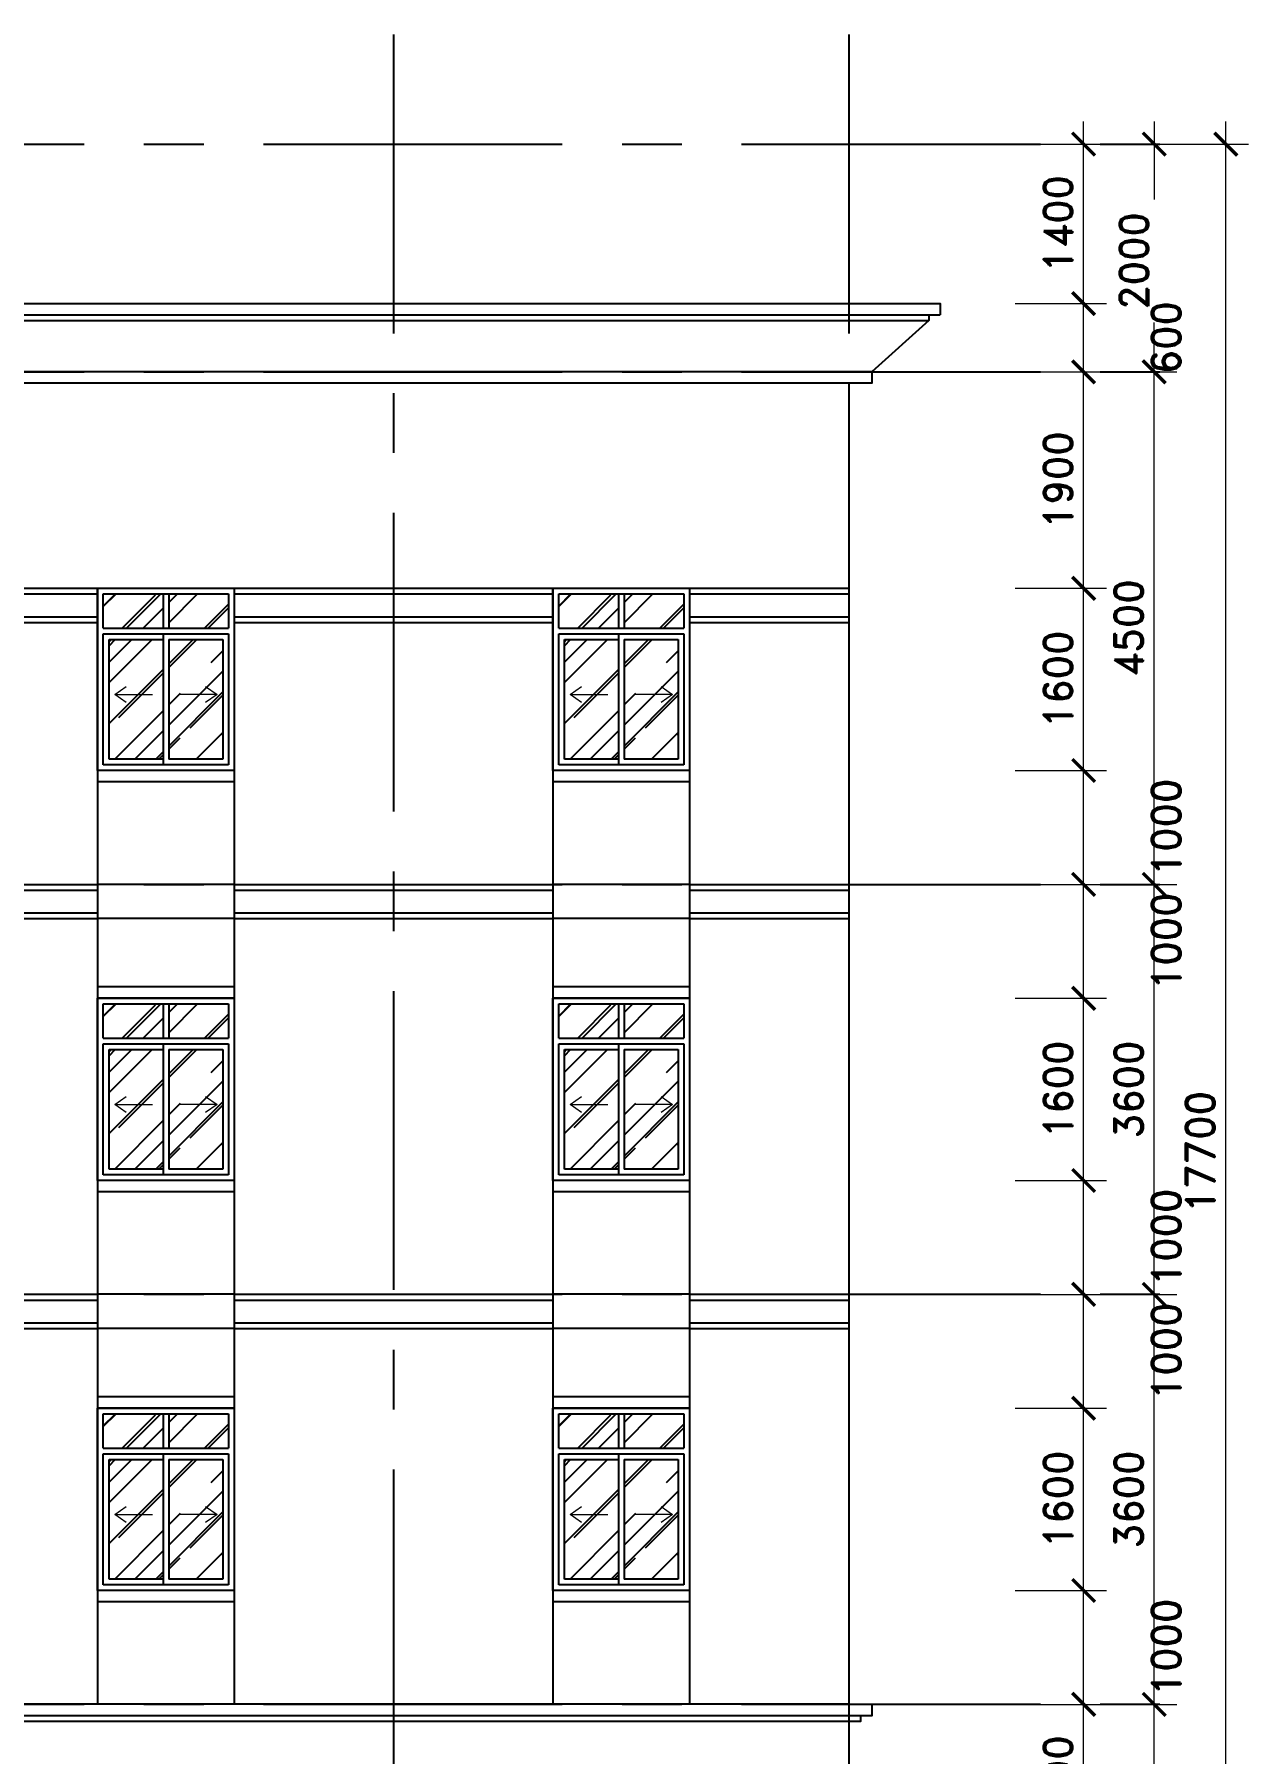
# Model space of a CAD drawing. Header units: inches. Extents: x 452443 to 881249, y 975131 to 1198310.
# Drawn here: x 581779 to 592445, y 1040078 to 1055174 of the extents above; entities that cross this region are included whole.
import ezdxf

# ---------------------------------------------------------------- set-up
doc = ezdxf.new("R2010")
doc.units = ezdxf.units.IN
doc.header["$LTSCALE"] = 3.5
doc.header["$MEASUREMENT"] = 0
doc.linetypes.add('CENTER', pattern=[2, 1.25, -0.25, 0.25, -0.25])
for name, color, linetype in [('DOOR-84', 84, 'Continuous'), ('hatch vl', 4, 'Continuous'), ('Netthay_126', 126, 'Continuous'), ('thuocdo', 3, 'Continuous'), ('Truc', 252, 'Continuous')]:
    doc.layers.add(name, color=color, linetype=linetype)
doc.styles.add('romand', font='romand.shx')
doc.dimstyles.new('TL100', dxfattribs={"dimscale": 100, "dimtxt": 2.5, "dimasz": 2, "dimexe": 2, "dimexo": 1, "dimgap": 1, "dimtad": 1, "dimdec": 0, "dimzin": 0, "dimdsep": 46, "dimtxsty": 'romand', "dimblk": 'ARCHTICK', "dimcen": 2, "dimdle": 2, "dimclrd": 256, "dimclre": 256, "dimclrt": 7, "dimadec": 0, "dimazin": 0, "dimtfac": 0.004, "dimtdec": 0, "dimtmove": 2, "dimatfit": 3, "dimfxl": 1, "dimtolj": 1, "dimtzin": 0, "dimlwd": 20, "dimlwe": 20, "dimarcsym": 1})

# ---------------------------------------------------------------- blocks, each defined once
blk = doc.blocks.new('_ArchTick')
at = {"color": 0, "linetype": 'ByBlock', "const_width": 0.15}
blk.add_lwpolyline([(-0.5, -0.5), (0.5, 0.5)], dxfattribs=at)
blk = doc.blocks.new('*D2252')
at = {"layer": 'DEFPOINTS', "color": 0}
for p in [(590296, 1040510), (590996, 1040510), (590296, 1039110)]:
    blk.add_point(p, dxfattribs=at)
at = {"layer": 'thuocdo', "linetype": 'Continuous', "lineweight": 20}
for p, q in [((590996, 1038910), (590996, 1040710)), ((590396, 1040510), (591196, 1040510)), ((590396, 1039110), (591196, 1039110))]:
    blk.add_line(p, q, dxfattribs=at)
at = {"layer": 'thuocdo', "lineweight": 20, "xscale": 200, "yscale": 200, "zscale": 200}
for p, rotation in [((590996, 1040510), 90), ((590996, 1039110), 270)]:
    blk.add_blockref('_ArchTick', p, dxfattribs=dict(at, rotation=rotation))
at = {"layer": 'thuocdo', "color": 7, "insert": (590771, 1039810), "char_height": 250, "attachment_point": 5, "rotation": 90, "style": 'romand'}
blk.add_mtext('\\A1;1400', dxfattribs=at)
blk = doc.blocks.new('*D2253')
at = {"layer": 'DEFPOINTS', "color": 0}
for p in [(590296, 1041510), (590996, 1041510), (590296, 1040510)]:
    blk.add_point(p, dxfattribs=at)
at = {"layer": 'thuocdo', "linetype": 'Continuous', "lineweight": 20}
for p, q in [((590996, 1040310), (590996, 1041710)), ((590396, 1041510), (591196, 1041510)), ((590396, 1040510), (591196, 1040510))]:
    blk.add_line(p, q, dxfattribs=at)
at = {"layer": 'thuocdo', "lineweight": 20, "xscale": 200, "yscale": 200, "zscale": 200}
for p, rotation in [((590996, 1041510), 90), ((590996, 1040510), 270)]:
    blk.add_blockref('_ArchTick', p, dxfattribs=dict(at, rotation=rotation))
at = {"layer": 'thuocdo', "color": 7, "insert": (591721, 1041010), "char_height": 250, "attachment_point": 5, "rotation": 90, "style": 'romand'}
blk.add_mtext('\\A1;1000', dxfattribs=at)
blk = doc.blocks.new('*D2254')
at = {"layer": 'DEFPOINTS', "color": 0}
for p in [(590296, 1043110), (590996, 1043110), (590296, 1041510)]:
    blk.add_point(p, dxfattribs=at)
at = {"layer": 'thuocdo', "linetype": 'Continuous', "lineweight": 20}
for p, q in [((590996, 1041310), (590996, 1043310)), ((590396, 1043110), (591196, 1043110)), ((590396, 1041510), (591196, 1041510))]:
    blk.add_line(p, q, dxfattribs=at)
at = {"layer": 'thuocdo', "lineweight": 20, "xscale": 200, "yscale": 200, "zscale": 200}
for p, rotation in [((590996, 1043110), 90), ((590996, 1041510), 270)]:
    blk.add_blockref('_ArchTick', p, dxfattribs=dict(at, rotation=rotation))
at = {"layer": 'thuocdo', "color": 7, "insert": (590771, 1042310), "char_height": 250, "attachment_point": 5, "rotation": 90, "style": 'romand'}
blk.add_mtext('\\A1;1600', dxfattribs=at)
blk = doc.blocks.new('*D2255')
at = {"layer": 'DEFPOINTS', "color": 0}
for p in [(590296, 1044110), (590996, 1044110), (590296, 1043110)]:
    blk.add_point(p, dxfattribs=at)
at = {"layer": 'thuocdo', "linetype": 'Continuous', "lineweight": 20}
for p, q in [((590996, 1042910), (590996, 1044310)), ((590396, 1044110), (591196, 1044110)), ((590396, 1043110), (591196, 1043110))]:
    blk.add_line(p, q, dxfattribs=at)
at = {"layer": 'thuocdo', "lineweight": 20, "xscale": 200, "yscale": 200, "zscale": 200}
for p, rotation in [((590996, 1044110), 90), ((590996, 1043110), 270)]:
    blk.add_blockref('_ArchTick', p, dxfattribs=dict(at, rotation=rotation))
at = {"layer": 'thuocdo', "color": 7, "insert": (591721, 1043610), "char_height": 250, "attachment_point": 5, "rotation": 90, "style": 'romand'}
blk.add_mtext('\\A1;1000', dxfattribs=at)
blk = doc.blocks.new('*D2256')
at = {"layer": 'DEFPOINTS', "color": 0}
for p in [(590296, 1045110), (590996, 1045110), (590296, 1044110)]:
    blk.add_point(p, dxfattribs=at)
at = {"layer": 'thuocdo', "linetype": 'Continuous', "lineweight": 20}
for p, q in [((590996, 1043910), (590996, 1045310)), ((590396, 1045110), (591196, 1045110)), ((590396, 1044110), (591196, 1044110))]:
    blk.add_line(p, q, dxfattribs=at)
at = {"layer": 'thuocdo', "lineweight": 20, "xscale": 200, "yscale": 200, "zscale": 200}
for p, rotation in [((590996, 1045110), 90), ((590996, 1044110), 270)]:
    blk.add_blockref('_ArchTick', p, dxfattribs=dict(at, rotation=rotation))
at = {"layer": 'thuocdo', "color": 7, "insert": (591721, 1044610), "char_height": 250, "attachment_point": 5, "rotation": 90, "style": 'romand'}
blk.add_mtext('\\A1;1000', dxfattribs=at)
blk = doc.blocks.new('*D2257')
at = {"layer": 'DEFPOINTS', "color": 0}
for p in [(590296, 1046710), (590996, 1046710), (590296, 1045110)]:
    blk.add_point(p, dxfattribs=at)
at = {"layer": 'thuocdo', "linetype": 'Continuous', "lineweight": 20}
for p, q in [((590996, 1044910), (590996, 1046910)), ((590396, 1046710), (591196, 1046710)), ((590396, 1045110), (591196, 1045110))]:
    blk.add_line(p, q, dxfattribs=at)
at = {"layer": 'thuocdo', "lineweight": 20, "xscale": 200, "yscale": 200, "zscale": 200}
for p, rotation in [((590996, 1046710), 90), ((590996, 1045110), 270)]:
    blk.add_blockref('_ArchTick', p, dxfattribs=dict(at, rotation=rotation))
at = {"layer": 'thuocdo', "color": 7, "insert": (590771, 1045910), "char_height": 250, "attachment_point": 5, "rotation": 90, "style": 'romand'}
blk.add_mtext('\\A1;1600', dxfattribs=at)
blk = doc.blocks.new('*D2258')
at = {"layer": 'DEFPOINTS', "color": 0}
for p in [(590296, 1047710), (590996, 1047710), (590296, 1046710)]:
    blk.add_point(p, dxfattribs=at)
at = {"layer": 'thuocdo', "linetype": 'Continuous', "lineweight": 20}
for p, q in [((590996, 1046510), (590996, 1047910)), ((590396, 1047710), (591196, 1047710)), ((590396, 1046710), (591196, 1046710))]:
    blk.add_line(p, q, dxfattribs=at)
at = {"layer": 'thuocdo', "lineweight": 20, "xscale": 200, "yscale": 200, "zscale": 200}
for p, rotation in [((590996, 1047710), 90), ((590996, 1046710), 270)]:
    blk.add_blockref('_ArchTick', p, dxfattribs=dict(at, rotation=rotation))
at = {"layer": 'thuocdo', "color": 7, "insert": (591721, 1047210), "char_height": 250, "attachment_point": 5, "rotation": 90, "style": 'romand'}
blk.add_mtext('\\A1;1000', dxfattribs=at)
blk = doc.blocks.new('*D2259')
at = {"layer": 'DEFPOINTS', "color": 0}
for p in [(590296, 1048710), (590996, 1048710), (590296, 1047710)]:
    blk.add_point(p, dxfattribs=at)
at = {"layer": 'thuocdo', "linetype": 'Continuous', "lineweight": 20}
for p, q in [((590996, 1047510), (590996, 1048910)), ((590396, 1048710), (591196, 1048710)), ((590396, 1047710), (591196, 1047710))]:
    blk.add_line(p, q, dxfattribs=at)
at = {"layer": 'thuocdo', "lineweight": 20, "xscale": 200, "yscale": 200, "zscale": 200}
for p, rotation in [((590996, 1048710), 90), ((590996, 1047710), 270)]:
    blk.add_blockref('_ArchTick', p, dxfattribs=dict(at, rotation=rotation))
at = {"layer": 'thuocdo', "color": 7, "insert": (591721, 1048210), "char_height": 250, "attachment_point": 5, "rotation": 90, "style": 'romand'}
blk.add_mtext('\\A1;1000', dxfattribs=at)
blk = doc.blocks.new('*D2260')
at = {"layer": 'DEFPOINTS', "color": 0}
for p in [(590296, 1050310), (590996, 1050310), (590296, 1048710)]:
    blk.add_point(p, dxfattribs=at)
at = {"layer": 'thuocdo', "linetype": 'Continuous', "lineweight": 20}
for p, q in [((590996, 1048510), (590996, 1050510)), ((590396, 1050310), (591196, 1050310)), ((590396, 1048710), (591196, 1048710))]:
    blk.add_line(p, q, dxfattribs=at)
at = {"layer": 'thuocdo', "lineweight": 20, "xscale": 200, "yscale": 200, "zscale": 200}
for p, rotation in [((590996, 1050310), 90), ((590996, 1048710), 270)]:
    blk.add_blockref('_ArchTick', p, dxfattribs=dict(at, rotation=rotation))
at = {"layer": 'thuocdo', "color": 7, "insert": (590771, 1049510), "char_height": 250, "attachment_point": 5, "rotation": 90, "style": 'romand'}
blk.add_mtext('\\A1;1600', dxfattribs=at)
blk = doc.blocks.new('*D2261')
at = {"layer": 'DEFPOINTS', "color": 0}
for p in [(590296, 1052210), (590996, 1052210), (590296, 1050310)]:
    blk.add_point(p, dxfattribs=at)
at = {"layer": 'thuocdo', "linetype": 'Continuous', "lineweight": 20}
for p, q in [((590996, 1050110), (590996, 1052410)), ((590396, 1052210), (591196, 1052210)), ((590396, 1050310), (591196, 1050310))]:
    blk.add_line(p, q, dxfattribs=at)
at = {"layer": 'thuocdo', "lineweight": 20, "xscale": 200, "yscale": 200, "zscale": 200}
for p, rotation in [((590996, 1052210), 90), ((590996, 1050310), 270)]:
    blk.add_blockref('_ArchTick', p, dxfattribs=dict(at, rotation=rotation))
at = {"layer": 'thuocdo', "color": 7, "insert": (590771, 1051260), "char_height": 250, "attachment_point": 5, "rotation": 90, "style": 'romand'}
blk.add_mtext('\\A1;1900', dxfattribs=at)
blk = doc.blocks.new('*D2262')
at = {"layer": 'DEFPOINTS', "color": 0}
for p in [(590296, 1052810), (590996, 1052810), (590296, 1052210)]:
    blk.add_point(p, dxfattribs=at)
at = {"layer": 'thuocdo', "linetype": 'Continuous', "lineweight": 20}
for p, q in [((590996, 1052010), (590996, 1053010)), ((590396, 1052810), (591196, 1052810)), ((590396, 1052210), (591196, 1052210))]:
    blk.add_line(p, q, dxfattribs=at)
at = {"layer": 'thuocdo', "lineweight": 20, "xscale": 200, "yscale": 200, "zscale": 200}
for p, rotation in [((590996, 1052810), 90), ((590996, 1052210), 270)]:
    blk.add_blockref('_ArchTick', p, dxfattribs=dict(at, rotation=rotation))
at = {"layer": 'thuocdo', "color": 7, "insert": (591721, 1052510), "char_height": 250, "attachment_point": 5, "rotation": 90, "style": 'romand'}
blk.add_mtext('\\A1;600', dxfattribs=at)
blk = doc.blocks.new('*D2263')
at = {"layer": 'DEFPOINTS', "color": 0}
for p in [(590296, 1054210), (590996, 1054210), (590296, 1052810)]:
    blk.add_point(p, dxfattribs=at)
at = {"layer": 'thuocdo', "linetype": 'Continuous', "lineweight": 20}
for p, q in [((590996, 1052610), (590996, 1054410)), ((590396, 1054210), (591196, 1054210)), ((590396, 1052810), (591196, 1052810))]:
    blk.add_line(p, q, dxfattribs=at)
at = {"layer": 'thuocdo', "lineweight": 20, "xscale": 200, "yscale": 200, "zscale": 200}
for p, rotation in [((590996, 1054210), 90), ((590996, 1052810), 270)]:
    blk.add_blockref('_ArchTick', p, dxfattribs=dict(at, rotation=rotation))
at = {"layer": 'thuocdo', "color": 7, "insert": (590771, 1053510), "char_height": 250, "attachment_point": 5, "rotation": 90, "style": 'romand'}
blk.add_mtext('\\A1;1400', dxfattribs=at)
blk = doc.blocks.new('*D2270')
at = {"layer": 'DEFPOINTS', "color": 0}
for p in [(590296, 1054210), (592245, 1054210), (590296, 1036510)]:
    blk.add_point(p, dxfattribs=at)
at = {"layer": 'thuocdo', "lineweight": 20}
for p, q in [((592245, 1036310), (592245, 1054410)), ((590396, 1054210), (592445, 1054210)), ((590396, 1036510), (592445, 1036510))]:
    blk.add_line(p, q, dxfattribs=at)
at = {"layer": 'thuocdo', "lineweight": 20, "xscale": 200, "yscale": 200, "zscale": 200}
for p, rotation in [((592245, 1054210), 90), ((592245, 1036510), 270)]:
    blk.add_blockref('_ArchTick', p, dxfattribs=dict(at, rotation=rotation))
at = {"layer": 'thuocdo', "color": 7, "insert": (592020, 1045360), "char_height": 250, "attachment_point": 5, "rotation": 90, "style": 'romand'}
blk.add_mtext('\\A1;17700', dxfattribs=at)
blk = doc.blocks.new('*D2611')
at = {"layer": 'DEFPOINTS', "color": 0}
for p in [(591196, 1040510), (591616, 1040510), (591196, 1036510)]:
    blk.add_point(p, dxfattribs=at)
at = {"layer": 'thuocdo', "lineweight": 20}
for p, q in [((591616, 1036310), (591616, 1040710)), ((591296, 1040510), (591816, 1040510)), ((591296, 1036510), (591816, 1036510))]:
    blk.add_line(p, q, dxfattribs=at)
at = {"layer": 'thuocdo', "lineweight": 20, "xscale": 200, "yscale": 200, "zscale": 200}
for p, rotation in [((591616, 1040510), 90), ((591616, 1036510), 270)]:
    blk.add_blockref('_ArchTick', p, dxfattribs=dict(at, rotation=rotation))
at = {"layer": 'thuocdo', "color": 7, "insert": (591391, 1038510), "char_height": 250, "attachment_point": 5, "rotation": 90, "style": 'romand'}
blk.add_mtext('\\A1;4000', dxfattribs=at)
blk = doc.blocks.new('*D2612')
at = {"layer": 'DEFPOINTS', "color": 0}
for p in [(591196, 1044110), (591616, 1044110), (591196, 1040510)]:
    blk.add_point(p, dxfattribs=at)
at = {"layer": 'thuocdo', "lineweight": 20}
for p, q in [((591616, 1040310), (591616, 1044310)), ((591296, 1044110), (591816, 1044110)), ((591296, 1040510), (591816, 1040510))]:
    blk.add_line(p, q, dxfattribs=at)
at = {"layer": 'thuocdo', "lineweight": 20, "xscale": 200, "yscale": 200, "zscale": 200}
for p, rotation in [((591616, 1044110), 90), ((591616, 1040510), 270)]:
    blk.add_blockref('_ArchTick', p, dxfattribs=dict(at, rotation=rotation))
at = {"layer": 'thuocdo', "color": 7, "insert": (591391, 1042310), "char_height": 250, "attachment_point": 5, "rotation": 90, "style": 'romand'}
blk.add_mtext('\\A1;3600', dxfattribs=at)
blk = doc.blocks.new('*D2613')
at = {"layer": 'DEFPOINTS', "color": 0}
for p in [(591196, 1047710), (591616, 1047710), (591196, 1044110)]:
    blk.add_point(p, dxfattribs=at)
at = {"layer": 'thuocdo', "lineweight": 20}
for p, q in [((591616, 1043910), (591616, 1047910)), ((591296, 1047710), (591816, 1047710)), ((591296, 1044110), (591816, 1044110))]:
    blk.add_line(p, q, dxfattribs=at)
at = {"layer": 'thuocdo', "lineweight": 20, "xscale": 200, "yscale": 200, "zscale": 200}
for p, rotation in [((591616, 1047710), 90), ((591616, 1044110), 270)]:
    blk.add_blockref('_ArchTick', p, dxfattribs=dict(at, rotation=rotation))
at = {"layer": 'thuocdo', "color": 7, "insert": (591391, 1045910), "char_height": 250, "attachment_point": 5, "rotation": 90, "style": 'romand'}
blk.add_mtext('\\A1;3600', dxfattribs=at)
blk = doc.blocks.new('*D2614')
at = {"layer": 'DEFPOINTS', "color": 0}
for p in [(591196, 1052210), (591616, 1052210), (591196, 1047710)]:
    blk.add_point(p, dxfattribs=at)
at = {"layer": 'thuocdo', "lineweight": 20}
for p, q in [((591616, 1047510), (591616, 1052410)), ((591296, 1052210), (591816, 1052210)), ((591296, 1047710), (591816, 1047710))]:
    blk.add_line(p, q, dxfattribs=at)
at = {"layer": 'thuocdo', "lineweight": 20, "xscale": 200, "yscale": 200, "zscale": 200}
for p, rotation in [((591616, 1052210), 90), ((591616, 1047710), 270)]:
    blk.add_blockref('_ArchTick', p, dxfattribs=dict(at, rotation=rotation))
at = {"layer": 'thuocdo', "color": 7, "insert": (591391, 1049960), "char_height": 250, "attachment_point": 5, "rotation": 90, "style": 'romand'}
blk.add_mtext('\\A1;4500', dxfattribs=at)
blk = doc.blocks.new('*D2615')
at = {"layer": 'DEFPOINTS', "color": 0}
for p in [(591196, 1054210), (591616, 1054210), (591196, 1052210)]:
    blk.add_point(p, dxfattribs=at)
at = {"layer": 'thuocdo', "lineweight": 20}
for p, q in [((591616, 1054410), (591616, 1053725)), ((591296, 1054210), (591816, 1054210)), ((591616, 1052010), (591616, 1052644)), ((591296, 1052210), (591816, 1052210))]:
    blk.add_line(p, q, dxfattribs=at)
at = {"layer": 'thuocdo', "lineweight": 20, "xscale": 200, "yscale": 200, "zscale": 200}
for p, rotation in [((591616, 1054210), 90), ((591616, 1052210), 270)]:
    blk.add_blockref('_ArchTick', p, dxfattribs=dict(at, rotation=rotation))
at = {"layer": 'thuocdo', "color": 7, "insert": (591438, 1053184), "char_height": 250, "attachment_point": 5, "rotation": 90, "style": 'romand'}
blk.add_mtext('\\A1;2000', dxfattribs=at)

msp = doc.modelspace()

# ---------------------------------------------------------------- hatches: boundary and pattern name
at = {"layer": 'hatch vl'}
h = msp.add_hatch(dxfattribs=at)
h.set_pattern_fill('AR-RROOF', color=256, scale=15, angle=45)
h.set_pattern_definition([(45, (964065.84, 1883357.13), (323.28922, 862.10459), [5715, -762, 1905, -381]), (45, (964289.44, 1883850.15), (-627.7199, 88.90454), [1143, -125.73, 2286, -285.75]), (45, (963971.54, 1883720.83), (1220.41681, 1581.4231), [3048, -533.4, 1524, -381])])
h.paths.add_polyline_path([(582434.9, 1048810.4), (582909.9, 1048810.4), (582909.9, 1049860.4), (582434.9, 1049860.4)])
h.paths.add_polyline_path([(582959.9, 1048810.4), (583434.9, 1048810.4), (583434.9, 1049860.4), (582959.9, 1049860.4)])
h.paths.add_polyline_path([(582909.9, 1049960.4), (582909.9, 1050260.4), (582384.9, 1050260.4), (582384.9, 1049960.4)])
h.paths.add_polyline_path([(582959.9, 1050260.4), (582959.9, 1049960.4), (583484.9, 1049960.4), (583484.9, 1050260.4)])
h = msp.add_hatch(dxfattribs=at)
h.set_pattern_fill('AR-RROOF', color=256, scale=15, angle=45)
h.set_pattern_definition([(45, (968065.84, 1883357.13), (323.28922, 862.10459), [5715, -762, 1905, -381]), (45, (968289.44, 1883850.15), (-627.7199, 88.90454), [1143, -125.73, 2286, -285.75]), (45, (967971.54, 1883720.83), (1220.41681, 1581.4231), [3048, -533.4, 1524, -381])])
h.paths.add_polyline_path([(586434.9, 1048810.4), (586909.9, 1048810.4), (586909.9, 1049860.4), (586434.9, 1049860.4)])
h.paths.add_polyline_path([(586959.9, 1048810.4), (587434.9, 1048810.4), (587434.9, 1049860.4), (586959.9, 1049860.4)])
h.paths.add_polyline_path([(586909.9, 1049960.4), (586909.9, 1050260.4), (586384.9, 1050260.4), (586384.9, 1049960.4)])
h.paths.add_polyline_path([(586959.9, 1050260.4), (586959.9, 1049960.4), (587484.9, 1049960.4), (587484.9, 1050260.4)])
h = msp.add_hatch(dxfattribs=at)
h.set_pattern_fill('AR-RROOF', color=256, scale=15, angle=45)
h.set_pattern_definition([(45, (964065.84, 1879757.13), (323.28922, 862.10459), [5715, -762, 1905, -381]), (45, (964289.44, 1880250.15), (-627.7199, 88.90454), [1143, -125.73, 2286, -285.75]), (45, (963971.54, 1880120.83), (1220.41681, 1581.4231), [3048, -533.4, 1524, -381])])
h.paths.add_polyline_path([(582434.9, 1045210.4), (582909.9, 1045210.4), (582909.9, 1046260.4), (582434.9, 1046260.4)])
h.paths.add_polyline_path([(582959.9, 1045210.4), (583434.9, 1045210.4), (583434.9, 1046260.4), (582959.9, 1046260.4)])
h.paths.add_polyline_path([(582909.9, 1046360.4), (582909.9, 1046660.4), (582384.9, 1046660.4), (582384.9, 1046360.4)])
h.paths.add_polyline_path([(582959.9, 1046660.4), (582959.9, 1046360.4), (583484.9, 1046360.4), (583484.9, 1046660.4)])
h = msp.add_hatch(dxfattribs=at)
h.set_pattern_fill('AR-RROOF', color=256, scale=15, angle=45)
h.set_pattern_definition([(45, (968065.84, 1879757.13), (323.28922, 862.10459), [5715, -762, 1905, -381]), (45, (968289.44, 1880250.15), (-627.7199, 88.90454), [1143, -125.73, 2286, -285.75]), (45, (967971.54, 1880120.83), (1220.41681, 1581.4231), [3048, -533.4, 1524, -381])])
h.paths.add_polyline_path([(586434.9, 1045210.4), (586909.9, 1045210.4), (586909.9, 1046260.4), (586434.9, 1046260.4)])
h.paths.add_polyline_path([(586959.9, 1045210.4), (587434.9, 1045210.4), (587434.9, 1046260.4), (586959.9, 1046260.4)])
h.paths.add_polyline_path([(586909.9, 1046360.4), (586909.9, 1046660.4), (586384.9, 1046660.4), (586384.9, 1046360.4)])
h.paths.add_polyline_path([(586959.9, 1046660.4), (586959.9, 1046360.4), (587484.9, 1046360.4), (587484.9, 1046660.4)])
h = msp.add_hatch(dxfattribs=at)
h.set_pattern_fill('AR-RROOF', color=256, scale=15, angle=45)
h.set_pattern_definition([(45, (964065.84, 1876157.13), (323.28922, 862.10459), [5715, -762, 1905, -381]), (45, (964289.44, 1876650.15), (-627.7199, 88.90454), [1143, -125.73, 2286, -285.75]), (45, (963971.54, 1876520.83), (1220.41681, 1581.4231), [3048, -533.4, 1524, -381])])
h.paths.add_polyline_path([(582434.9, 1041610.4), (582909.9, 1041610.4), (582909.9, 1042660.4), (582434.9, 1042660.4)])
h.paths.add_polyline_path([(582959.9, 1041610.4), (583434.9, 1041610.4), (583434.9, 1042660.4), (582959.9, 1042660.4)])
h.paths.add_polyline_path([(582909.9, 1042760.4), (582909.9, 1043060.4), (582384.9, 1043060.4), (582384.9, 1042760.4)])
h.paths.add_polyline_path([(582959.9, 1043060.4), (582959.9, 1042760.4), (583484.9, 1042760.4), (583484.9, 1043060.4)])
h = msp.add_hatch(dxfattribs=at)
h.set_pattern_fill('AR-RROOF', color=256, scale=15, angle=45)
h.set_pattern_definition([(45, (968065.84, 1876157.13), (323.28922, 862.10459), [5715, -762, 1905, -381]), (45, (968289.44, 1876650.15), (-627.7199, 88.90454), [1143, -125.73, 2286, -285.75]), (45, (967971.54, 1876520.83), (1220.41681, 1581.4231), [3048, -533.4, 1524, -381])])
h.paths.add_polyline_path([(586434.9, 1041610.4), (586909.9, 1041610.4), (586909.9, 1042660.4), (586434.9, 1042660.4)])
h.paths.add_polyline_path([(586959.9, 1041610.4), (587434.9, 1041610.4), (587434.9, 1042660.4), (586959.9, 1042660.4)])
h.paths.add_polyline_path([(586909.9, 1042760.4), (586909.9, 1043060.4), (586384.9, 1043060.4), (586384.9, 1042760.4)])
h.paths.add_polyline_path([(586959.9, 1043060.4), (586959.9, 1042760.4), (587484.9, 1042760.4), (587484.9, 1043060.4)])

# ---------------------------------------------------------------- linework, layer by layer
at = {"layer": 'DOOR-84'}
for p, q in [((582334.9, 1048710.4), (582334.9, 1050310.4)), ((582334.9, 1050310.4), (583534.9, 1050310.4)), ((582384.9, 1049960.4), (582384.9, 1050260.4)), ((582384.9, 1050260.4), (583484.9, 1050260.4)), ((583484.9, 1050260.4), (583484.9, 1049960.4)), ((586334.9, 1048710.4), (586334.9, 1050310.4)), ((586334.9, 1050310.4), (587534.9, 1050310.4)), ((586384.9, 1049960.4), (586384.9, 1050260.4)), ((586384.9, 1050260.4), (587484.9, 1050260.4)), ((587484.9, 1050260.4), (587484.9, 1049960.4)), ((582384.9, 1049960.4), (583484.9, 1049960.4)), ((586384.9, 1049960.4), (587484.9, 1049960.4)), ((582384.9, 1048760.4), (582384.9, 1049910.4)), ((582384.9, 1049910.4), (583484.9, 1049910.4)), ((582434.9, 1048810.4), (582434.9, 1049860.4)), ((582434.9, 1049860.4), (582909.9, 1049860.4)), ((582959.9, 1049860.4), (583434.9, 1049860.4)), ((583434.9, 1049860.4), (583434.9, 1048810.4)), ((583484.9, 1049910.4), (583484.9, 1048760.4)), ((586384.9, 1048760.4), (586384.9, 1049910.4)), ((586384.9, 1049910.4), (587484.9, 1049910.4)), ((586434.9, 1048810.4), (586434.9, 1049860.4)), ((586434.9, 1049860.4), (586909.9, 1049860.4)), ((586959.9, 1049860.4), (587434.9, 1049860.4)), ((587434.9, 1049860.4), (587434.9, 1048810.4)), ((587484.9, 1049910.4), (587484.9, 1048760.4)), ((583484.9, 1048760.4), (582384.9, 1048760.4)), ((582909.9, 1048810.4), (582434.9, 1048810.4)), ((583434.9, 1048810.4), (582959.9, 1048810.4)), ((587484.9, 1048760.4), (586384.9, 1048760.4)), ((586909.9, 1048810.4), (586434.9, 1048810.4)), ((587434.9, 1048810.4), (586959.9, 1048810.4)), ((583534.9, 1048710.4), (582334.9, 1048710.4)), ((587534.9, 1048710.4), (586334.9, 1048710.4)), ((582334.9, 1045110.4), (582334.9, 1046710.4)), ((582334.9, 1046710.4), (583534.9, 1046710.4)), ((582384.9, 1046360.4), (582384.9, 1046660.4)), ((582384.9, 1046660.4), (583484.9, 1046660.4)), ((583484.9, 1046660.4), (583484.9, 1046360.4)), ((586334.9, 1045110.4), (586334.9, 1046710.4)), ((586334.9, 1046710.4), (587534.9, 1046710.4)), ((586384.9, 1046360.4), (586384.9, 1046660.4)), ((586384.9, 1046660.4), (587484.9, 1046660.4)), ((587484.9, 1046660.4), (587484.9, 1046360.4)), ((582384.9, 1046360.4), (583484.9, 1046360.4)), ((582384.9, 1045160.4), (582384.9, 1046310.4)), ((582384.9, 1046310.4), (583484.9, 1046310.4)), ((583484.9, 1046310.4), (583484.9, 1045160.4)), ((586384.9, 1046360.4), (587484.9, 1046360.4)), ((586384.9, 1045160.4), (586384.9, 1046310.4)), ((586384.9, 1046310.4), (587484.9, 1046310.4)), ((587484.9, 1046310.4), (587484.9, 1045160.4)), ((582434.9, 1045210.4), (582434.9, 1046260.4)), ((582434.9, 1046260.4), (582909.9, 1046260.4)), ((582959.9, 1046260.4), (583434.9, 1046260.4)), ((583434.9, 1046260.4), (583434.9, 1045210.4)), ((586434.9, 1045210.4), (586434.9, 1046260.4)), ((586434.9, 1046260.4), (586909.9, 1046260.4)), ((586959.9, 1046260.4), (587434.9, 1046260.4)), ((587434.9, 1046260.4), (587434.9, 1045210.4)), ((583534.9, 1045110.4), (582334.9, 1045110.4)), ((583484.9, 1045160.4), (582384.9, 1045160.4)), ((582909.9, 1045210.4), (582434.9, 1045210.4)), ((583434.9, 1045210.4), (582959.9, 1045210.4)), ((587534.9, 1045110.4), (586334.9, 1045110.4)), ((587484.9, 1045160.4), (586384.9, 1045160.4)), ((586909.9, 1045210.4), (586434.9, 1045210.4)), ((587434.9, 1045210.4), (586959.9, 1045210.4)), ((582334.9, 1041510.4), (582334.9, 1043110.4)), ((582334.9, 1043110.4), (583534.9, 1043110.4)), ((582384.9, 1042760.4), (582384.9, 1043060.4)), ((582384.9, 1043060.4), (583484.9, 1043060.4)), ((583484.9, 1043060.4), (583484.9, 1042760.4)), ((586334.9, 1041510.4), (586334.9, 1043110.4)), ((586334.9, 1043110.4), (587534.9, 1043110.4)), ((586384.9, 1042760.4), (586384.9, 1043060.4)), ((586384.9, 1043060.4), (587484.9, 1043060.4)), ((587484.9, 1043060.4), (587484.9, 1042760.4)), ((582384.9, 1042760.4), (583484.9, 1042760.4)), ((582384.9, 1041560.4), (582384.9, 1042710.4)), ((582384.9, 1042710.4), (583484.9, 1042710.4)), ((583484.9, 1042710.4), (583484.9, 1041560.4)), ((586384.9, 1042760.4), (587484.9, 1042760.4)), ((586384.9, 1041560.4), (586384.9, 1042710.4)), ((586384.9, 1042710.4), (587484.9, 1042710.4)), ((587484.9, 1042710.4), (587484.9, 1041560.4)), ((582434.9, 1041610.4), (582434.9, 1042660.4)), ((582434.9, 1042660.4), (582909.9, 1042660.4)), ((582959.9, 1042660.4), (583434.9, 1042660.4)), ((583434.9, 1042660.4), (583434.9, 1041610.4)), ((586434.9, 1041610.4), (586434.9, 1042660.4)), ((586434.9, 1042660.4), (586909.9, 1042660.4)), ((586959.9, 1042660.4), (587434.9, 1042660.4)), ((587434.9, 1042660.4), (587434.9, 1041610.4)), ((583534.9, 1041510.4), (582334.9, 1041510.4)), ((583484.9, 1041560.4), (582384.9, 1041560.4)), ((582909.9, 1041610.4), (582434.9, 1041610.4)), ((583434.9, 1041610.4), (582959.9, 1041610.4)), ((587534.9, 1041510.4), (586334.9, 1041510.4)), ((587484.9, 1041560.4), (586384.9, 1041560.4)), ((586909.9, 1041610.4), (586434.9, 1041610.4)), ((587434.9, 1041610.4), (586959.9, 1041610.4))]:
    msp.add_line(p, q, dxfattribs=at)
for points in [[(582909.9, 1050260.4), (582909.9, 1049960.4)], [(582959.9, 1050260.4), (582959.9, 1049960.4)], [(583534.9, 1050310.4), (583534.9, 1048710.4)], [(586909.9, 1050260.4), (586909.9, 1049960.4)], [(586959.9, 1050260.4), (586959.9, 1049960.4)], [(587534.9, 1050310.4), (587534.9, 1048710.4)], [(582909.9, 1049910.4), (582909.9, 1048760.4)], [(582959.9, 1049860.4), (582959.9, 1048810.4)], [(586909.9, 1049910.4), (586909.9, 1048760.4)], [(586959.9, 1049860.4), (586959.9, 1048810.4)], [(582909.9, 1046660.4), (582909.9, 1046360.4)], [(582959.9, 1046660.4), (582959.9, 1046360.4)], [(583534.9, 1046710.4), (583534.9, 1045110.4)], [(586909.9, 1046660.4), (586909.9, 1046360.4)], [(586959.9, 1046660.4), (586959.9, 1046360.4)], [(587534.9, 1046710.4), (587534.9, 1045110.4)], [(582909.9, 1046310.4), (582909.9, 1045160.4)], [(586909.9, 1046310.4), (586909.9, 1045160.4)], [(582959.9, 1046260.4), (582959.9, 1045210.4)], [(586959.9, 1046260.4), (586959.9, 1045210.4)], [(582909.9, 1043060.4), (582909.9, 1042760.4)], [(582959.9, 1043060.4), (582959.9, 1042760.4)], [(583534.9, 1043110.4), (583534.9, 1041510.4)], [(586909.9, 1043060.4), (586909.9, 1042760.4)], [(586959.9, 1043060.4), (586959.9, 1042760.4)], [(587534.9, 1043110.4), (587534.9, 1041510.4)], [(582909.9, 1042710.4), (582909.9, 1041560.4)], [(586909.9, 1042710.4), (586909.9, 1041560.4)], [(582959.9, 1042660.4), (582959.9, 1041610.4)], [(586959.9, 1042660.4), (586959.9, 1041610.4)]]:
    msp.add_lwpolyline(points, dxfattribs=at)
at = {"layer": 'hatch vl'}
for points in [[(580984.9, 1050310.4), (582334.9, 1050310.4)], [(580984.9, 1050260.4), (582334.9, 1050260.4)], [(583534.9, 1050310.4), (586334.9, 1050310.4)], [(583534.9, 1050260.4), (586334.9, 1050260.4)], [(587534.9, 1050310.4), (588934.9, 1050310.4)], [(587534.9, 1050260.4), (588934.9, 1050260.4)], [(580984.9, 1050060.4), (582334.9, 1050060.4)], [(580984.9, 1050010.4), (582334.9, 1050010.4)], [(583534.9, 1050060.4), (586334.9, 1050060.4)], [(583534.9, 1050010.4), (586334.9, 1050010.4)], [(587534.9, 1050060.4), (588934.9, 1050060.4)], [(587534.9, 1050010.4), (588934.9, 1050010.4)], [(577785.2, 1047710.4), (582334.9, 1047710.4)], [(577785.2, 1047660.4), (582334.9, 1047660.4)], [(583534.9, 1047710.4), (586334.9, 1047710.4)], [(583534.9, 1047660.4), (586334.9, 1047660.4)], [(587534.9, 1047710.4), (588934.9, 1047710.4)], [(587534.9, 1047660.4), (588934.9, 1047660.4)], [(577785.2, 1047460.4), (582334.9, 1047460.4)], [(577785.2, 1047410.4), (582334.9, 1047410.4)], [(583534.9, 1047460.4), (586334.9, 1047460.4)], [(583534.9, 1047410.4), (586334.9, 1047410.4)], [(587534.9, 1047460.4), (588934.9, 1047460.4)], [(587534.9, 1047410.4), (588934.9, 1047410.4)], [(577785.2, 1044110.4), (582334.9, 1044110.4)], [(577785.2, 1044060.4), (582334.9, 1044060.4)], [(583534.9, 1044110.4), (586334.9, 1044110.4)], [(583534.9, 1044060.4), (586334.9, 1044060.4)], [(587534.9, 1044110.4), (588934.9, 1044110.4)], [(587534.9, 1044060.4), (588934.9, 1044060.4)], [(577785.2, 1043860.4), (582334.9, 1043860.4)], [(577785.2, 1043810.4), (582334.9, 1043810.4)], [(583534.9, 1043860.4), (586334.9, 1043860.4)], [(583534.9, 1043810.4), (586334.9, 1043810.4)], [(587534.9, 1043860.4), (588934.9, 1043860.4)], [(587534.9, 1043810.4), (588934.9, 1043810.4)]]:
    msp.add_lwpolyline(points, dxfattribs=at)
at = {"layer": 'Netthay_126'}
for p, q in [((569634.9, 1052710.4), (589734.9, 1052710.4)), ((569634.9, 1052660.4), (589634.9, 1052660.4)), ((589634.9, 1052710.4), (589634.9, 1052660.4)), ((588934.9, 1052110.4), (588934.9, 1040510.4)), ((588934.9, 1040360.4), (588934.9, 1035160.4))]:
    msp.add_line(p, q, dxfattribs=at)
for points in [[(569634.9, 1052810.4), (589734.9, 1052810.4), (589734.9, 1052710.4)], [(589634.9, 1052660.4), (589134.9, 1052210.4), (589134.9, 1052110.4), (588934.9, 1052110.4)], [(589134.9, 1052210.4), (569634.9, 1052210.4)], [(589134.9, 1052110.4), (569634.9, 1052110.4)], [(582334.9, 1050310.4), (582334.9, 1040510.4)], [(583534.9, 1050310.4), (583534.9, 1040510.4)], [(586334.9, 1050310.4), (586334.9, 1040510.4)], [(587534.9, 1050310.4), (587534.9, 1040510.4)], [(583534.9, 1048710.4), (582334.9, 1048710.4)], [(583534.9, 1048610.4), (582334.9, 1048610.4)], [(587534.9, 1048710.4), (586334.9, 1048710.4)], [(587534.9, 1048610.4), (586334.9, 1048610.4)], [(583534.9, 1047710.4), (582334.9, 1047710.4)], [(587534.9, 1047710.4), (586334.9, 1047710.4)], [(583534.9, 1047410.4), (582334.9, 1047410.4)], [(587534.9, 1047410.4), (586334.9, 1047410.4)], [(583534.9, 1046810.4), (582334.9, 1046810.4)], [(587534.9, 1046810.4), (586334.9, 1046810.4)], [(583534.9, 1046710.4), (582334.9, 1046710.4)], [(587534.9, 1046710.4), (586334.9, 1046710.4)], [(583534.9, 1045110.4), (582334.9, 1045110.4)], [(587534.9, 1045110.4), (586334.9, 1045110.4)], [(583534.9, 1045010.4), (582334.9, 1045010.4)], [(587534.9, 1045010.4), (586334.9, 1045010.4)], [(583534.9, 1044110.4), (582334.9, 1044110.4)], [(587534.9, 1044110.4), (586334.9, 1044110.4)], [(583534.9, 1043810.4), (582334.9, 1043810.4)], [(587534.9, 1043810.4), (586334.9, 1043810.4)], [(583534.9, 1043210.4), (582334.9, 1043210.4)], [(587534.9, 1043210.4), (586334.9, 1043210.4)], [(583534.9, 1043110.4), (582334.9, 1043110.4)], [(587534.9, 1043110.4), (586334.9, 1043110.4)], [(583534.9, 1041510.4), (582334.9, 1041510.4)], [(587534.9, 1041510.4), (586334.9, 1041510.4)], [(583534.9, 1041410.4), (582334.9, 1041410.4)], [(587534.9, 1041410.4), (586334.9, 1041410.4)], [(588934.9, 1040510.4), (580984.9, 1040510.4)], [(588934.9, 1040510.4), (589134.9, 1040510.4), (589134.9, 1040410.4), (589034.9, 1040410.4), (589034.9, 1040360.4), (588934.9, 1040360.4)], [(589034.9, 1040410.4), (580984.9, 1040410.4)], [(588934.9, 1040360.4), (580984.9, 1040360.4)]]:
    msp.add_lwpolyline(points, dxfattribs=at)
at = {"layer": 'Truc', "linetype": 'CENTER', "ltscale": 600}
for points in [[(584934.9, 1055173.5), (584934.9, 1032476.1)], [(588934.9, 1055173.5), (588934.9, 1032476.1)], [(558591.5, 1054210.4), (592145.6, 1054210.4)], [(558591.5, 1052210.4), (592145.6, 1052210.4)], [(558591.5, 1047710.4), (592145.6, 1047710.4)], [(558591.5, 1044110.4), (592145.6, 1044110.4)], [(558591.5, 1040510.4), (592145.6, 1040510.4)]]:
    msp.add_lwpolyline(points, dxfattribs=at)

# ---------------------------------------------------------------- dimensions: what is measured, and where the dimension line sits
at = {"layer": 'thuocdo'}
for base, p1, p2, picture, middle in [((590995.6, 1054210.4), (590295.6, 1052810.4), (590295.6, 1054210.4), '*D2263', (590770.6, 1053510.4)), ((590995.6, 1052810.4), (590295.6, 1052210.4), (590295.6, 1052810.4), '*D2262', (591720.6, 1052510.4)), ((590995.6, 1050310.4), (590295.6, 1048710.4), (590295.6, 1050310.4), '*D2260', (590770.6, 1049510.4)), ((590995.6, 1048710.4), (590295.6, 1047710.4), (590295.6, 1048710.4), '*D2259', (591720.6, 1048210.4)), ((590995.6, 1047710.4), (590295.6, 1046710.4), (590295.6, 1047710.4), '*D2258', (591720.6, 1047210.4)), ((590995.6, 1046710.4), (590295.6, 1045110.4), (590295.6, 1046710.4), '*D2257', (590770.6, 1045910.4)), ((590995.6, 1045110.4), (590295.6, 1044110.4), (590295.6, 1045110.4), '*D2256', (591720.6, 1044610.4)), ((590995.6, 1044110.4), (590295.6, 1043110.4), (590295.6, 1044110.4), '*D2255', (591720.6, 1043610.4)), ((590995.6, 1043110.4), (590295.6, 1041510.4), (590295.6, 1043110.4), '*D2254', (590770.6, 1042310.4)), ((590995.6, 1041510.4), (590295.6, 1040510.4), (590295.6, 1041510.4), '*D2253', (591720.6, 1041010.4)), ((590995.6, 1040510.4), (590295.6, 1039110.4), (590295.6, 1040510.4), '*D2252', (590770.6, 1039810.4))]:
    dim = msp.add_linear_dim(base=base, p1=p1, p2=p2, angle=90, dimstyle='TL100', dxfattribs=at)
    dim.commit()
    dim.dimension.update_dxf_attribs({"geometry": picture, "text_midpoint": middle})
for base, p1, p2, picture, middle in [((592245.3, 1054210.4), (590295.6, 1036510.4), (590295.6, 1054210.4), '*D2270', (592020.3, 1045360.4)), ((591615.8, 1052210.4), (591196, 1047710.4), (591196, 1052210.4), '*D2614', (591390.8, 1049960.4)), ((591615.8, 1047710.4), (591196, 1044110.4), (591196, 1047710.4), '*D2613', (591390.8, 1045910.4)), ((591615.8, 1044110.4), (591196, 1040510.4), (591196, 1044110.4), '*D2612', (591390.8, 1042310.4)), ((591615.8, 1040510.4), (591196, 1036510.4), (591196, 1040510.4), '*D2611', (591390.8, 1038510.4))]:
    dim = msp.add_linear_dim(base=base, p1=p1, p2=p2, angle=90, dimstyle='TL100', override={"dimfxl": 10, "dimarcsym": 1}, dxfattribs=at)
    dim.commit()
    dim.dimension.update_dxf_attribs({"geometry": picture, "text_midpoint": middle})
dim = msp.add_linear_dim(base=(591615.8, 1054210.4), p1=(591196, 1052210.4), p2=(591196, 1054210.4), angle=90, dimstyle='TL100', override={"dimfxl": 10, "dimarcsym": 1}, dxfattribs=at)
dim.commit()
dim.dimension.update_dxf_attribs({"geometry": '*D2615', "text_midpoint": (591438.2, 1053184.5), "dimtype": 160})
dim = msp.add_linear_dim(base=(590995.6, 1052210.4), p1=(590295.6, 1050310.4), p2=(590295.6, 1052210.4), angle=90, text='1900', dimstyle='TL100', dxfattribs=at)
dim.commit()
dim.dimension.update_dxf_attribs({"geometry": '*D2261', "text_midpoint": (590770.6, 1051260.4)})

# ---------------------------------------------------------------- leaders
at = {"layer": 'DOOR-84'}
for points in [[(582485.7, 1049377.6), (582816, 1049377.6)], [(583384, 1049377.6), (583053.7, 1049377.6)], [(586485.7, 1049377.6), (586816, 1049377.6)], [(587384, 1049377.6), (587053.7, 1049377.6)], [(582485.7, 1045777.6), (582816, 1045777.6)], [(583384, 1045777.6), (583053.7, 1045777.6)], [(586485.7, 1045777.6), (586816, 1045777.6)], [(587384, 1045777.6), (587053.7, 1045777.6)], [(582485.7, 1042177.6), (582816, 1042177.6)], [(583384, 1042177.6), (583053.7, 1042177.6)], [(586485.7, 1042177.6), (586816, 1042177.6)], [(587384, 1042177.6), (587053.7, 1042177.6)]]:
    msp.add_leader(points, dimstyle='TL100', override={"dimasz": 1, "dimtad": 0, "dimldrblk": 'Open90', "dimarcsym": 1}, dxfattribs=at)

doc.saveas('drawing.dxf')
